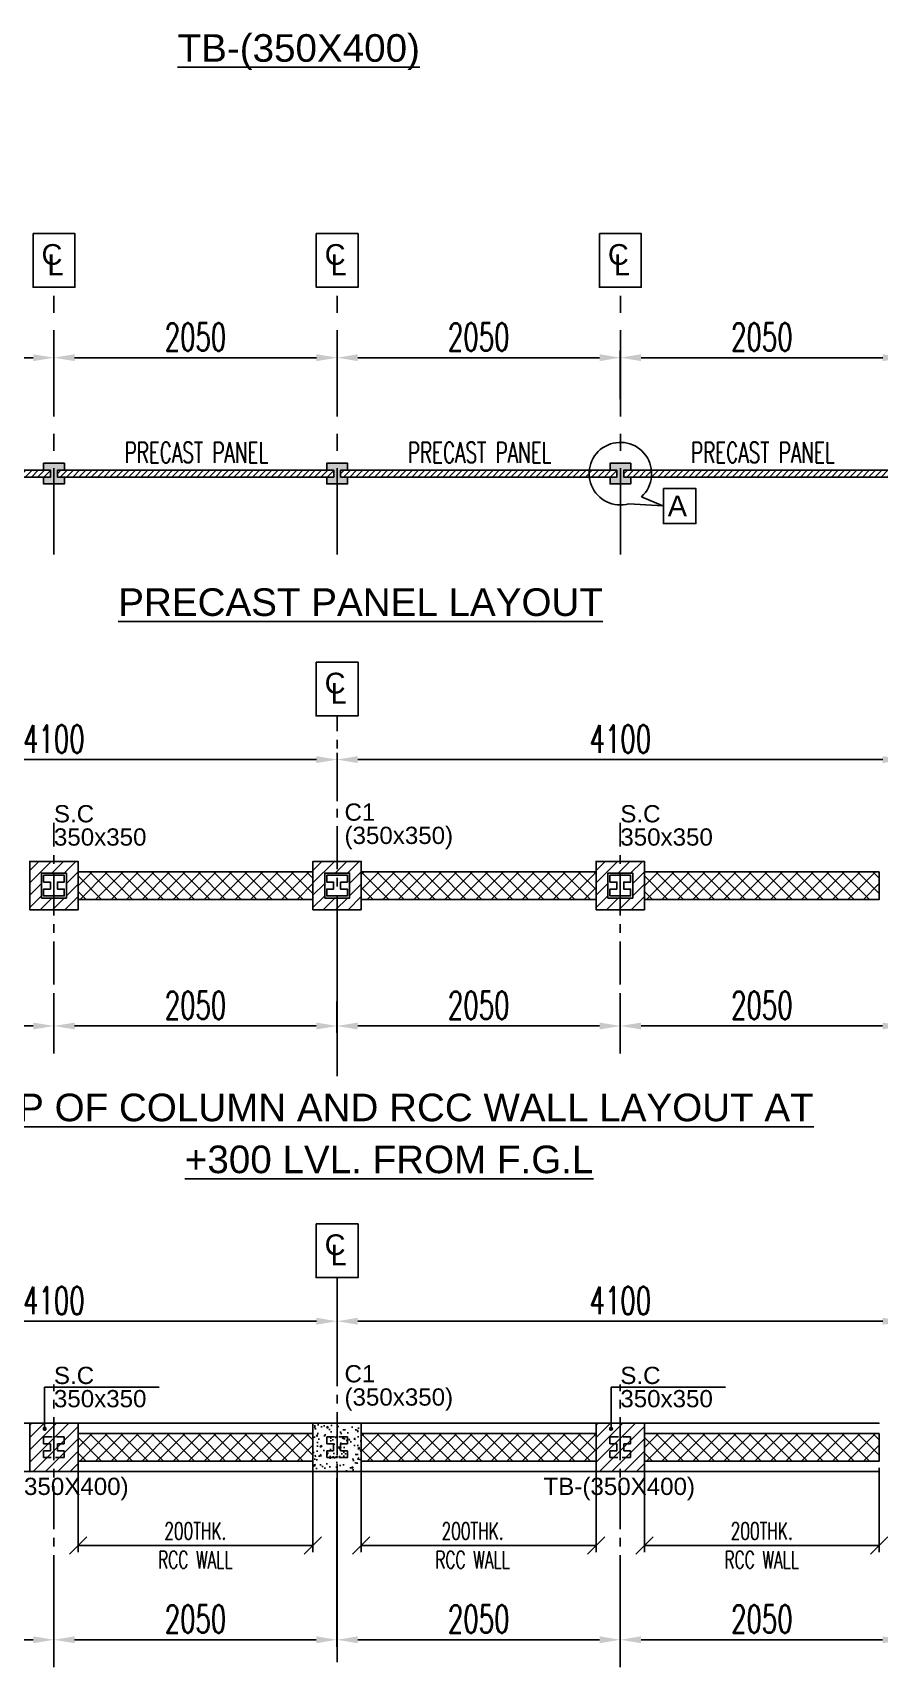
# Model space of a CAD drawing. Header units: millimetres. Extents: x 10240532 to 10287860, y -6299828 to -6258144.
# Drawn here: x 10259120 to 10265248, y -6288514 to -6276671 of the extents above; entities that cross this region are included whole.
import ezdxf
from ezdxf.enums import TextEntityAlignment as Align

# ---------------------------------------------------------------- set-up
doc = ezdxf.new("R2010")
doc.units = ezdxf.units.MM
doc.header["$LTSCALE"] = 5
doc.header["$PDMODE"] = 35
doc.header["$PDSIZE"] = 1250
doc.linetypes.add('CENTER', pattern=[2, 1.25, -0.25, 0.25, -0.25])
doc.linetypes.add('DASHED', pattern=[0.75, 0.5, -0.25])
for name, color, linetype in [('BEAM MKD.', 181, 'Continuous'), ('CENLINE', 8, 'CENTER'), ('CL. MKD.', 2, 'Continuous'), ('col', 1, 'Continuous'), ('COL. MKD.', 91, 'Continuous'), ('COL. SIZE', 43, 'Continuous'), ('DIM', 191, 'Continuous'), ('R.C.C.WALL', 6, 'Continuous'), ('REIN MKD.', 7, 'Continuous'), ('STIRRUP', 253, 'Continuous'), ('TEXT', 5, 'Continuous')]:
    doc.layers.add(name, color=color, linetype=linetype)
doc.layers.add('GRID DIM', color=4, linetype='Continuous', lineweight=20)
doc.layers.add('HATCH', color=253, linetype='Continuous', lineweight=15)
doc.styles.add('D50', font='romans.shx', dxfattribs={"width": 0.65, "height": 125})
doc.styles.add('GR DIM', font='romans.shx', dxfattribs={"width": 0.65, "height": 200})
doc.styles.add('R50', font='ROMANS.shx', dxfattribs={"width": 0.65, "height": 150})
doc.styles.add('RAJU', font='swissel.ttf', dxfattribs={"height": 200})
doc.dimstyles.new('D50', dxfattribs={"dimtxt": 125, "dimasz": 125, "dimexe": 50, "dimexo": 50, "dimgap": 50, "dimtad": 1, "dimdec": 0, "dimdsep": 46, "dimtxsty": 'D50', "dimcen": 0.09, "dimclrd": 2, "dimclre": 2, "dimclrt": 7, "dimadec": 0, "dimazin": 0, "dimtfac": 1, "dimtdec": 0, "dimtmove": 0, "dimatfit": 3, "dimldrblk": 'OBLIQUE', "dimfxl": 1, "dimtolj": 1, "dimtzin": 0, "dimarcsym": 0})

# ---------------------------------------------------------------- blocks, each defined once
blk = doc.blocks.new('*D8701')
at = {"layer": 'DEFPOINTS', "color": 0}
for p in [(10261323, -6286007), (10257223, -6286358), (10261323, -6286358)]:
    blk.add_point(p, dxfattribs=at)
at = {"layer": 'GRID DIM', "color": 2, "lineweight": -2}
blk.add_line((10257223, -6286308), (10257223, -6285957), dxfattribs=at)
at = {"layer": 'GRID DIM', "color": 2, "linetype": 'Continuous', "lineweight": -2}
for p, q in [((10257373, -6286007), (10261173, -6286007)), ((10261323, -6286308), (10261323, -6285957))]:
    blk.add_line(p, q, dxfattribs=at)
at = {"layer": 'GRID DIM', "color": 2}
for points in [[(10257373, -6285982), (10257373, -6286032), (10257223, -6286007)], [(10261173, -6286032), (10261173, -6285982), (10261323, -6286007)]]:
    blk.add_solid(points, dxfattribs=at)
at = {"layer": 'GRID DIM', "color": 7, "lineweight": -2, "insert": (10259273, -6285857), "char_height": 200, "attachment_point": 5, "style": 'GR DIM'}
blk.add_mtext('\\A1;4100', dxfattribs=at)
blk = doc.blocks.new('_Oblique')
at = {"color": 0, "linetype": 'ByBlock', "lineweight": -2}
blk.add_line((-0.5, -0.5), (0.5, 0.5), dxfattribs=at)
blk = doc.blocks.new('OBLIQUE')
blk = doc.blocks.new('*D8702')
at = {"layer": 'DEFPOINTS', "color": 0}
for p in [(10261323, -6286007), (10261323, -6286358), (10265423, -6286358)]:
    blk.add_point(p, dxfattribs=at)
at = {"layer": 'GRID DIM', "color": 2, "linetype": 'Continuous', "lineweight": -2}
for p, q in [((10261323, -6286308), (10261323, -6285957)), ((10265273, -6286007), (10261473, -6286007))]:
    blk.add_line(p, q, dxfattribs=at)
at = {"layer": 'GRID DIM', "color": 2, "lineweight": -2}
blk.add_line((10265423, -6286308), (10265423, -6285957), dxfattribs=at)
at = {"layer": 'GRID DIM', "color": 2}
for points in [[(10261473, -6285982), (10261473, -6286032), (10261323, -6286007)], [(10265273, -6286032), (10265273, -6285982), (10265423, -6286007)]]:
    blk.add_solid(points, dxfattribs=at)
at = {"layer": 'GRID DIM', "color": 7, "lineweight": -2, "insert": (10263373, -6285857), "char_height": 200, "attachment_point": 5, "style": 'GR DIM'}
blk.add_mtext('\\A1;4100', dxfattribs=at)
blk = doc.blocks.new('*D8715')
at = {"layer": 'DEFPOINTS', "color": 0}
for p in [(10261322, -6287095), (10259273, -6287845), (10259273, -6288315)]:
    blk.add_point(p, dxfattribs=at)
at = {"layer": 'GRID DIM', "color": 2, "lineweight": -2}
blk.add_line((10261322, -6287145), (10261322, -6288365), dxfattribs=at)
at = {"layer": 'GRID DIM', "color": 2, "linetype": 'Continuous', "lineweight": -2}
for p, q in [((10259273, -6287895), (10259273, -6288365)), ((10261172, -6288315), (10259423, -6288315))]:
    blk.add_line(p, q, dxfattribs=at)
at = {"layer": 'GRID DIM', "color": 2}
for points in [[(10259423, -6288290), (10259423, -6288340), (10259273, -6288315)], [(10261172, -6288340), (10261172, -6288290), (10261322, -6288315)]]:
    blk.add_solid(points, dxfattribs=at)
at = {"layer": 'GRID DIM', "color": 7, "lineweight": -2, "insert": (10260298, -6288165), "char_height": 200, "attachment_point": 5, "style": 'GR DIM'}
blk.add_mtext('\\A1;2050', dxfattribs=at)
blk = doc.blocks.new('*D8716')
at = {"layer": 'col', "color": 2, "linetype": 'Continuous', "lineweight": -2}
for p, q in [((10259448, -6287070), (10259448, -6287681)), ((10261147, -6287631), (10259448, -6287631))]:
    blk.add_line(p, q, dxfattribs=at)
at = {"layer": 'col', "color": 2, "lineweight": -2}
blk.add_line((10261147, -6287070), (10261147, -6287681), dxfattribs=at)
at = {"layer": 'DEFPOINTS', "color": 0}
for p in [(10259448, -6287020), (10261147, -6287020), (10259448, -6287631)]:
    blk.add_point(p, dxfattribs=at)
at = {"layer": 'col', "color": 2, "linetype": 'ByBlock', "lineweight": -2, "xscale": 125, "yscale": 125, "zscale": 125, "rotation": 180}
blk.add_blockref('_Oblique', (10259448, -6287631), dxfattribs=at)
at = {"layer": 'col', "color": 2, "linetype": 'ByBlock', "lineweight": -2, "xscale": 125, "yscale": 125, "zscale": 125}
blk.add_blockref('_Oblique', (10261147, -6287631), dxfattribs=at)
at = {"layer": 'col', "color": 7, "insert": (10260297, -6287631), "char_height": 125, "attachment_point": 5, "style": 'D50'}
blk.add_mtext('\\A1;200THK. \\PRCC WALL', dxfattribs=at)
blk = doc.blocks.new('*D8718')
at = {"layer": 'DEFPOINTS', "color": 0}
for p in [(10257223, -6286995), (10259273, -6287845), (10259273, -6288315)]:
    blk.add_point(p, dxfattribs=at)
at = {"layer": 'GRID DIM', "color": 2, "lineweight": -2}
blk.add_line((10257223, -6287045), (10257223, -6288365), dxfattribs=at)
at = {"layer": 'GRID DIM', "color": 2, "linetype": 'Continuous', "lineweight": -2}
for p, q in [((10259273, -6287895), (10259273, -6288365)), ((10257373, -6288315), (10259123, -6288315))]:
    blk.add_line(p, q, dxfattribs=at)
at = {"layer": 'GRID DIM', "color": 2}
for points in [[(10257373, -6288290), (10257373, -6288340), (10257223, -6288315)], [(10259123, -6288340), (10259123, -6288290), (10259273, -6288315)]]:
    blk.add_solid(points, dxfattribs=at)
at = {"layer": 'GRID DIM', "color": 7, "lineweight": -2, "insert": (10258248, -6288165), "char_height": 200, "attachment_point": 5, "style": 'GR DIM'}
blk.add_mtext('\\A1;2050', dxfattribs=at)
blk = doc.blocks.new('*D8719')
at = {"layer": 'DEFPOINTS', "color": 0}
for p in [(10265422, -6287095), (10263373, -6287845), (10263373, -6288315)]:
    blk.add_point(p, dxfattribs=at)
at = {"layer": 'GRID DIM', "color": 2, "lineweight": -2}
blk.add_line((10265422, -6287145), (10265422, -6288365), dxfattribs=at)
at = {"layer": 'GRID DIM', "color": 2, "linetype": 'Continuous', "lineweight": -2}
for p, q in [((10263373, -6287895), (10263373, -6288365)), ((10265272, -6288315), (10263523, -6288315))]:
    blk.add_line(p, q, dxfattribs=at)
at = {"layer": 'GRID DIM', "color": 2}
for points in [[(10263523, -6288290), (10263523, -6288340), (10263373, -6288315)], [(10265272, -6288340), (10265272, -6288290), (10265422, -6288315)]]:
    blk.add_solid(points, dxfattribs=at)
at = {"layer": 'GRID DIM', "color": 7, "lineweight": -2, "insert": (10264398, -6288165), "char_height": 200, "attachment_point": 5, "style": 'GR DIM'}
blk.add_mtext('\\A1;2050', dxfattribs=at)
blk = doc.blocks.new('*D8720')
at = {"layer": 'col', "color": 2, "linetype": 'Continuous', "lineweight": -2}
for p, q in [((10263548, -6287070), (10263548, -6287681)), ((10265247, -6287631), (10263548, -6287631))]:
    blk.add_line(p, q, dxfattribs=at)
at = {"layer": 'col', "color": 2, "lineweight": -2}
blk.add_line((10265247, -6287070), (10265247, -6287681), dxfattribs=at)
at = {"layer": 'DEFPOINTS', "color": 0}
for p in [(10263548, -6287020), (10265247, -6287020), (10263548, -6287631)]:
    blk.add_point(p, dxfattribs=at)
at = {"layer": 'col', "color": 2, "linetype": 'ByBlock', "lineweight": -2, "xscale": 125, "yscale": 125, "zscale": 125, "rotation": 180}
blk.add_blockref('_Oblique', (10263548, -6287631), dxfattribs=at)
at = {"layer": 'col', "color": 2, "linetype": 'ByBlock', "lineweight": -2, "xscale": 125, "yscale": 125, "zscale": 125}
blk.add_blockref('_Oblique', (10265247, -6287631), dxfattribs=at)
at = {"layer": 'col', "color": 7, "insert": (10264397, -6287631), "char_height": 125, "attachment_point": 5, "style": 'D50'}
blk.add_mtext('\\A1;200THK. \\PRCC WALL', dxfattribs=at)
blk = doc.blocks.new('*D8721')
at = {"layer": 'col', "color": 2, "lineweight": -2}
blk.add_line((10261498, -6287070), (10261498, -6287681), dxfattribs=at)
at = {"layer": 'col', "color": 2, "linetype": 'Continuous', "lineweight": -2}
for p, q in [((10263198, -6287070), (10263198, -6287681)), ((10261498, -6287631), (10263198, -6287631))]:
    blk.add_line(p, q, dxfattribs=at)
at = {"layer": 'DEFPOINTS', "color": 0}
for p in [(10261498, -6287020), (10263198, -6287020), (10263198, -6287631)]:
    blk.add_point(p, dxfattribs=at)
at = {"layer": 'col', "color": 2, "linetype": 'ByBlock', "lineweight": -2, "xscale": 125, "yscale": 125, "zscale": 125, "rotation": 180}
blk.add_blockref('_Oblique', (10261498, -6287631), dxfattribs=at)
at = {"layer": 'col', "color": 2, "linetype": 'ByBlock', "lineweight": -2, "xscale": 125, "yscale": 125, "zscale": 125}
blk.add_blockref('_Oblique', (10263198, -6287631), dxfattribs=at)
at = {"layer": 'col', "color": 7, "insert": (10262304, -6287631), "char_height": 125, "attachment_point": 5, "style": 'D50'}
blk.add_mtext('\\A1;200THK. \\PRCC WALL', dxfattribs=at)
blk = doc.blocks.new('*D8722')
at = {"layer": 'DEFPOINTS', "color": 0}
for p in [(10261323, -6286995), (10263373, -6287845), (10263373, -6288315)]:
    blk.add_point(p, dxfattribs=at)
at = {"layer": 'GRID DIM', "color": 2, "lineweight": -2}
blk.add_line((10261323, -6287045), (10261323, -6288365), dxfattribs=at)
at = {"layer": 'GRID DIM', "color": 2, "linetype": 'Continuous', "lineweight": -2}
for p, q in [((10263373, -6287895), (10263373, -6288365)), ((10261473, -6288315), (10263223, -6288315))]:
    blk.add_line(p, q, dxfattribs=at)
at = {"layer": 'GRID DIM', "color": 2}
for points in [[(10261473, -6288290), (10261473, -6288340), (10261323, -6288315)], [(10263223, -6288340), (10263223, -6288290), (10263373, -6288315)]]:
    blk.add_solid(points, dxfattribs=at)
at = {"layer": 'GRID DIM', "color": 7, "lineweight": -2, "insert": (10262348, -6288165), "char_height": 200, "attachment_point": 5, "style": 'GR DIM'}
blk.add_mtext('\\A1;2050', dxfattribs=at)
blk = doc.blocks.new('*D8733')
at = {"layer": 'DEFPOINTS', "color": 0}
for p in [(10261323, -6281938), (10257223, -6282289), (10261323, -6282289)]:
    blk.add_point(p, dxfattribs=at)
at = {"layer": 'GRID DIM', "color": 2, "lineweight": -2}
blk.add_line((10257223, -6282239), (10257223, -6281888), dxfattribs=at)
at = {"layer": 'GRID DIM', "color": 2, "linetype": 'Continuous', "lineweight": -2}
for p, q in [((10257373, -6281938), (10261173, -6281938)), ((10261323, -6282239), (10261323, -6281888))]:
    blk.add_line(p, q, dxfattribs=at)
at = {"layer": 'GRID DIM', "color": 2}
for points in [[(10257373, -6281913), (10257373, -6281963), (10257223, -6281938)], [(10261173, -6281963), (10261173, -6281913), (10261323, -6281938)]]:
    blk.add_solid(points, dxfattribs=at)
at = {"layer": 'GRID DIM', "color": 7, "lineweight": -2, "insert": (10259273, -6281788), "char_height": 200, "attachment_point": 5, "style": 'GR DIM'}
blk.add_mtext('\\A1;4100', dxfattribs=at)
blk = doc.blocks.new('*D8734')
at = {"layer": 'DEFPOINTS', "color": 0}
for p in [(10261323, -6281938), (10261323, -6282289), (10265423, -6282289)]:
    blk.add_point(p, dxfattribs=at)
at = {"layer": 'GRID DIM', "color": 2, "linetype": 'Continuous', "lineweight": -2}
for p, q in [((10261323, -6282239), (10261323, -6281888)), ((10265273, -6281938), (10261473, -6281938))]:
    blk.add_line(p, q, dxfattribs=at)
at = {"layer": 'GRID DIM', "color": 2, "lineweight": -2}
blk.add_line((10265423, -6282239), (10265423, -6281888), dxfattribs=at)
at = {"layer": 'GRID DIM', "color": 2}
for points in [[(10261473, -6281913), (10261473, -6281963), (10261323, -6281938)], [(10265273, -6281963), (10265273, -6281913), (10265423, -6281938)]]:
    blk.add_solid(points, dxfattribs=at)
at = {"layer": 'GRID DIM', "color": 7, "lineweight": -2, "insert": (10263373, -6281788), "char_height": 200, "attachment_point": 5, "style": 'GR DIM'}
blk.add_mtext('\\A1;4100', dxfattribs=at)
blk = doc.blocks.new('*D8743')
at = {"layer": 'DEFPOINTS', "color": 0}
for p in [(10259273, -6283641), (10261322, -6283641), (10259273, -6283868)]:
    blk.add_point(p, dxfattribs=at)
at = {"layer": 'GRID DIM', "color": 2, "linetype": 'Continuous', "lineweight": -2}
for p, q in [((10259273, -6283691), (10259273, -6283918)), ((10261172, -6283868), (10259423, -6283868))]:
    blk.add_line(p, q, dxfattribs=at)
at = {"layer": 'GRID DIM', "color": 2, "lineweight": -2}
blk.add_line((10261322, -6283691), (10261322, -6283918), dxfattribs=at)
at = {"layer": 'GRID DIM', "color": 2}
for points in [[(10259423, -6283843), (10259423, -6283893), (10259273, -6283868)], [(10261172, -6283893), (10261172, -6283843), (10261322, -6283868)]]:
    blk.add_solid(points, dxfattribs=at)
at = {"layer": 'GRID DIM', "color": 7, "lineweight": -2, "insert": (10260298, -6283718), "char_height": 200, "attachment_point": 5, "style": 'GR DIM'}
blk.add_mtext('\\A1;2050', dxfattribs=at)
blk = doc.blocks.new('*D8744')
at = {"layer": 'DEFPOINTS', "color": 0}
for p in [(10257223, -6282926), (10259273, -6283641), (10259273, -6283868)]:
    blk.add_point(p, dxfattribs=at)
at = {"layer": 'GRID DIM', "color": 2, "lineweight": -2}
blk.add_line((10257223, -6282976), (10257223, -6283918), dxfattribs=at)
at = {"layer": 'GRID DIM', "color": 2, "linetype": 'Continuous', "lineweight": -2}
for p, q in [((10259273, -6283691), (10259273, -6283918)), ((10257373, -6283868), (10259123, -6283868))]:
    blk.add_line(p, q, dxfattribs=at)
at = {"layer": 'GRID DIM', "color": 2}
for points in [[(10257373, -6283843), (10257373, -6283893), (10257223, -6283868)], [(10259123, -6283893), (10259123, -6283843), (10259273, -6283868)]]:
    blk.add_solid(points, dxfattribs=at)
at = {"layer": 'GRID DIM', "color": 7, "lineweight": -2, "insert": (10258248, -6283718), "char_height": 200, "attachment_point": 5, "style": 'GR DIM'}
blk.add_mtext('\\A1;2050', dxfattribs=at)
blk = doc.blocks.new('*D8745')
at = {"layer": 'DEFPOINTS', "color": 0}
for p in [(10263373, -6283641), (10265422, -6283641), (10263373, -6283868)]:
    blk.add_point(p, dxfattribs=at)
at = {"layer": 'GRID DIM', "color": 2, "linetype": 'Continuous', "lineweight": -2}
for p, q in [((10263373, -6283691), (10263373, -6283918)), ((10265272, -6283868), (10263523, -6283868))]:
    blk.add_line(p, q, dxfattribs=at)
at = {"layer": 'GRID DIM', "color": 2, "lineweight": -2}
blk.add_line((10265422, -6283691), (10265422, -6283918), dxfattribs=at)
at = {"layer": 'GRID DIM', "color": 2}
for points in [[(10263523, -6283843), (10263523, -6283893), (10263373, -6283868)], [(10265272, -6283893), (10265272, -6283843), (10265422, -6283868)]]:
    blk.add_solid(points, dxfattribs=at)
at = {"layer": 'GRID DIM', "color": 7, "lineweight": -2, "insert": (10264398, -6283718), "char_height": 200, "attachment_point": 5, "style": 'GR DIM'}
blk.add_mtext('\\A1;2050', dxfattribs=at)
blk = doc.blocks.new('*D8746')
at = {"layer": 'DEFPOINTS', "color": 0}
for p in [(10261323, -6282926), (10263373, -6283641), (10263373, -6283868)]:
    blk.add_point(p, dxfattribs=at)
at = {"layer": 'GRID DIM', "color": 2, "lineweight": -2}
blk.add_line((10261323, -6282976), (10261323, -6283918), dxfattribs=at)
at = {"layer": 'GRID DIM', "color": 2, "linetype": 'Continuous', "lineweight": -2}
for p, q in [((10263373, -6283691), (10263373, -6283918)), ((10261473, -6283868), (10263223, -6283868))]:
    blk.add_line(p, q, dxfattribs=at)
at = {"layer": 'GRID DIM', "color": 2}
for points in [[(10261473, -6283843), (10261473, -6283893), (10261323, -6283868)], [(10263223, -6283893), (10263223, -6283843), (10263373, -6283868)]]:
    blk.add_solid(points, dxfattribs=at)
at = {"layer": 'GRID DIM', "color": 7, "lineweight": -2, "insert": (10262348, -6283718), "char_height": 200, "attachment_point": 5, "style": 'GR DIM'}
blk.add_mtext('\\A1;2050', dxfattribs=at)
blk = doc.blocks.new('*D8780')
at = {"layer": 'DEFPOINTS', "color": 0}
for p in [(10259273, -6279026), (10257223, -6279377), (10259273, -6279377)]:
    blk.add_point(p, dxfattribs=at)
at = {"layer": 'GRID DIM', "color": 2, "lineweight": -2}
blk.add_line((10257223, -6279327), (10257223, -6278976), dxfattribs=at)
at = {"layer": 'GRID DIM', "color": 2, "linetype": 'Continuous', "lineweight": -2}
for p, q in [((10257373, -6279026), (10259123, -6279026)), ((10259273, -6279327), (10259273, -6278976))]:
    blk.add_line(p, q, dxfattribs=at)
at = {"layer": 'GRID DIM', "color": 2}
for points in [[(10257373, -6279001), (10257373, -6279051), (10257223, -6279026)], [(10259123, -6279051), (10259123, -6279001), (10259273, -6279026)]]:
    blk.add_solid(points, dxfattribs=at)
at = {"layer": 'GRID DIM', "color": 7, "lineweight": -2, "insert": (10258248, -6278876), "char_height": 200, "attachment_point": 5, "style": 'GR DIM'}
blk.add_mtext('\\A1;2050', dxfattribs=at)
blk = doc.blocks.new('*D8781')
at = {"layer": 'DEFPOINTS', "color": 0}
for p in [(10261323, -6279026), (10259273, -6279377), (10261323, -6279377)]:
    blk.add_point(p, dxfattribs=at)
at = {"layer": 'GRID DIM', "color": 2, "lineweight": -2}
blk.add_line((10259273, -6279327), (10259273, -6278976), dxfattribs=at)
at = {"layer": 'GRID DIM', "color": 2, "linetype": 'Continuous', "lineweight": -2}
for p, q in [((10259423, -6279026), (10261173, -6279026)), ((10261323, -6279327), (10261323, -6278976))]:
    blk.add_line(p, q, dxfattribs=at)
at = {"layer": 'GRID DIM', "color": 2}
for points in [[(10259423, -6279001), (10259423, -6279051), (10259273, -6279026)], [(10261173, -6279051), (10261173, -6279001), (10261323, -6279026)]]:
    blk.add_solid(points, dxfattribs=at)
at = {"layer": 'GRID DIM', "color": 7, "lineweight": -2, "insert": (10260298, -6278876), "char_height": 200, "attachment_point": 5, "style": 'GR DIM'}
blk.add_mtext('\\A1;2050', dxfattribs=at)
blk = doc.blocks.new('*D8782')
at = {"layer": 'DEFPOINTS', "color": 0}
for p in [(10263373, -6279026), (10261323, -6279377), (10263373, -6279377)]:
    blk.add_point(p, dxfattribs=at)
at = {"layer": 'GRID DIM', "color": 2, "lineweight": -2}
blk.add_line((10261323, -6279327), (10261323, -6278976), dxfattribs=at)
at = {"layer": 'GRID DIM', "color": 2, "linetype": 'Continuous', "lineweight": -2}
for p, q in [((10261473, -6279026), (10263223, -6279026)), ((10263373, -6279327), (10263373, -6278976))]:
    blk.add_line(p, q, dxfattribs=at)
at = {"layer": 'GRID DIM', "color": 2}
for points in [[(10261473, -6279001), (10261473, -6279051), (10261323, -6279026)], [(10263223, -6279051), (10263223, -6279001), (10263373, -6279026)]]:
    blk.add_solid(points, dxfattribs=at)
at = {"layer": 'GRID DIM', "color": 7, "lineweight": -2, "insert": (10262348, -6278876), "char_height": 200, "attachment_point": 5, "style": 'GR DIM'}
blk.add_mtext('\\A1;2050', dxfattribs=at)
blk = doc.blocks.new('*D8783')
at = {"layer": 'DEFPOINTS', "color": 0}
for p in [(10265423, -6279026), (10263373, -6279377), (10265423, -6279377)]:
    blk.add_point(p, dxfattribs=at)
at = {"layer": 'GRID DIM', "color": 2, "lineweight": -2}
blk.add_line((10263373, -6279327), (10263373, -6278976), dxfattribs=at)
at = {"layer": 'GRID DIM', "color": 2, "linetype": 'Continuous', "lineweight": -2}
for p, q in [((10263523, -6279026), (10265273, -6279026)), ((10265423, -6279327), (10265423, -6278976))]:
    blk.add_line(p, q, dxfattribs=at)
at = {"layer": 'GRID DIM', "color": 2}
for points in [[(10263523, -6279001), (10263523, -6279051), (10263373, -6279026)], [(10265273, -6279051), (10265273, -6279001), (10265423, -6279026)]]:
    blk.add_solid(points, dxfattribs=at)
at = {"layer": 'GRID DIM', "color": 7, "lineweight": -2, "insert": (10264398, -6278876), "char_height": 200, "attachment_point": 5, "style": 'GR DIM'}
blk.add_mtext('\\A1;2050', dxfattribs=at)

msp = doc.modelspace()

# ---------------------------------------------------------------- hatches: boundary and pattern name
at = {"layer": 'HATCH'}
for points in [[(10259348.5, -6279841.1), (10259348.5, -6279791.1), (10259198.5, -6279791.1), (10259198.5, -6279841.1), (10259248.5, -6279841.1), (10259248.5, -6279891.1), (10259198.5, -6279891.1), (10259198.5, -6279941.1), (10259348.5, -6279941.1), (10259348.5, -6279891.1), (10259298.5, -6279891.1), (10259298.5, -6279841.1)], [(10261398.5, -6279841.1), (10261398.5, -6279791.1), (10261248.5, -6279791.1), (10261248.5, -6279841.1), (10261298.5, -6279841.1), (10261298.5, -6279891.1), (10261248.5, -6279891.1), (10261248.5, -6279941.1), (10261398.5, -6279941.1), (10261398.5, -6279891.1), (10261348.5, -6279891.1), (10261348.5, -6279841.1)], [(10263448.5, -6279841.1), (10263448.5, -6279791.1), (10263298.5, -6279791.1), (10263298.5, -6279841.1), (10263348.5, -6279841.1), (10263348.5, -6279891.1), (10263298.5, -6279891.1), (10263298.5, -6279941.1), (10263448.5, -6279941.1), (10263448.5, -6279891.1), (10263398.5, -6279891.1), (10263398.5, -6279841.1)]]:
    msp.add_hatch(color=9, dxfattribs=at).paths.add_polyline_path(points)
at = {"layer": 'R.C.C.WALL'}
h = msp.add_hatch(dxfattribs=at)
h.set_pattern_fill('ANSI37', color=8, scale=25, angle=180)
h.set_pattern_definition([(45, (257667.475, -269468.59), (-56.12660076, 56.12660076), []), (135, (257667.475, -269468.59), (-56.12660076, -56.12660076), [])])
h.paths.add_polyline_path([(10261147.5, -6282950.7), (10259448, -6282950.7), (10259448, -6282750.7), (10261147.5, -6282750.7)])
h = msp.add_hatch(dxfattribs=at)
h.set_pattern_fill('ANSI37', color=8, scale=25)
h.set_pattern_definition([(45, (261766.975, -269468.59), (-56.12660076, 56.12660076), []), (135, (261766.975, -269468.59), (-56.12660076, -56.12660076), [])])
h.paths.add_polyline_path([(10261498, -6282950.7), (10263198, -6282950.7), (10263198, -6282750.7), (10261498, -6282750.7)])
h = msp.add_hatch(dxfattribs=at)
h.set_pattern_fill('ANSI37', color=8, scale=25, angle=180)
h.set_pattern_definition([(45, (261767.475, -269468.59), (-56.12660076, 56.12660076), []), (135, (261767.475, -269468.59), (-56.12660076, -56.12660076), [])])
h.paths.add_polyline_path([(10265247.5, -6282950.7), (10263548, -6282950.7), (10263548, -6282750.7), (10265247.5, -6282750.7)])
h = msp.add_hatch(dxfattribs=at)
h.set_pattern_fill('ANSI37', color=8, scale=25, angle=180)
h.set_pattern_definition([(45, (257667.475, -273537.75), (-56.12660076, 56.12660076), []), (135, (257667.475, -273537.75), (-56.12660076, -56.12660076), [])])
h.paths.add_polyline_path([(10261147.5, -6287019.9), (10259448, -6287019.9), (10259448, -6286819.9), (10261147.5, -6286819.9)])
h = msp.add_hatch(dxfattribs=at)
h.set_pattern_fill('ANSI37', color=8, scale=25)
h.set_pattern_definition([(45, (261766.975, -273537.75), (-56.12660076, 56.12660076), []), (135, (261766.975, -273537.75), (-56.12660076, -56.12660076), [])])
h.paths.add_polyline_path([(10261498, -6287019.9), (10263198, -6287019.9), (10263198, -6286819.9), (10261498, -6286819.9)])
h = msp.add_hatch(dxfattribs=at)
h.set_pattern_fill('ANSI37', color=8, scale=25, angle=180)
h.set_pattern_definition([(45, (261767.475, -273537.75), (-56.12660076, 56.12660076), []), (135, (261767.475, -273537.75), (-56.12660076, -56.12660076), [])])
h.paths.add_polyline_path([(10265247.5, -6287019.9), (10263548, -6287019.9), (10263548, -6286819.9), (10265247.5, -6286819.9)])
at = {"layer": 'STIRRUP'}
h = msp.add_hatch(dxfattribs=at)
h.set_pattern_fill('ANSI31', color=9, scale=10, angle=180)
h.set_pattern_definition([(45, (477580.95, -547444.14), (-22.4506403, 22.4506403), [])])
h.paths.add_polyline_path([(10259248.5, -6279891.1), (10259198.5, -6279891.1), (10257248.5, -6279891.1), (10257248.5, -6279841.1), (10259198.5, -6279841.1), (10259248.5, -6279841.1)])
h = msp.add_hatch(dxfattribs=at)
h.set_pattern_fill('ANSI31', color=9, scale=10, angle=180)
h.set_pattern_definition([(45, (479630.95, -547444.14), (-22.4506403, 22.4506403), [])])
h.paths.add_polyline_path([(10261298.5, -6279891.1), (10261248.5, -6279891.1), (10259298.5, -6279891.1), (10259298.5, -6279841.1), (10261248.5, -6279841.1), (10261298.5, -6279841.1)])
h = msp.add_hatch(dxfattribs=at)
h.set_pattern_fill('ANSI31', color=9, scale=10, angle=180)
h.set_pattern_definition([(45, (481680.95, -547444.14), (-22.4506403, 22.4506403), [])])
h.paths.add_polyline_path([(10263348.5, -6279891.1), (10263298.5, -6279891.1), (10261348.5, -6279891.1), (10261348.5, -6279841.1), (10263298.5, -6279841.1), (10263348.5, -6279841.1)])
h = msp.add_hatch(dxfattribs=at)
h.set_pattern_fill('ANSI31', color=9, scale=10, angle=180)
h.set_pattern_definition([(45, (483730.95, -547444.14), (-22.4506403, 22.4506403), [])])
h.paths.add_polyline_path([(10265398.5, -6279891.1), (10265348.5, -6279891.1), (10263398.5, -6279891.1), (10263398.5, -6279841.1), (10265348.5, -6279841.1), (10265398.5, -6279841.1)])
h = msp.add_hatch(dxfattribs=at)
h.set_pattern_fill('ANSI31', color=9, scale=20)
h.set_pattern_definition([(45, (253559.23, -313751.284), (-44.9012806, 44.9012806), [])])
h.paths.add_polyline_path([(10259448, -6282675.7), (10259098, -6282675.7), (10259098, -6283025.7), (10259448, -6283025.7)])
h.paths.add_polyline_path([(10259183, -6282940.7), (10259183, -6282760.7), (10259363, -6282760.7), (10259363, -6282940.7)], flags=16)
h = msp.add_hatch(dxfattribs=at)
h.set_pattern_fill('ANSI31', color=9, scale=20)
h.set_pattern_definition([(45, (255609.23, -313751.284), (-44.9012806, 44.9012806), [])])
h.paths.add_polyline_path([(10261498, -6282675.7), (10261148, -6282675.7), (10261148, -6283025.7), (10261498, -6283025.7)])
h.paths.add_polyline_path([(10261233, -6282940.7), (10261233, -6282760.7), (10261413, -6282760.7), (10261413, -6282940.7)], flags=16)
h = msp.add_hatch(dxfattribs=at)
h.set_pattern_fill('ANSI31', color=9, scale=20)
h.set_pattern_definition([(45, (257659.23, -313751.284), (-44.9012806, 44.9012806), [])])
h.paths.add_polyline_path([(10263548, -6282675.7), (10263198, -6282675.7), (10263198, -6283025.7), (10263548, -6283025.7)])
h.paths.add_polyline_path([(10263283, -6282940.7), (10263283, -6282760.7), (10263463, -6282760.7), (10263463, -6282940.7)], flags=16)
h = msp.add_hatch(dxfattribs=at)
h.set_pattern_fill('ANSI31', color=9, scale=20, angle=180)
h.set_pattern_definition([(45, (246609.7, -318163.68), (-44.9012806, 44.9012806), [])])
h.paths.add_polyline_path([(10259448, -6287094.9), (10259098, -6287094.9), (10259098, -6286744.9), (10259448, -6286744.9)])
h = msp.add_hatch(dxfattribs=at)
h.set_pattern_fill('AR-CONC', color=9, scale=0.75)
h.set_pattern_definition([(50, (278663.99, -278705.28), (136.6385017, -11.9543142), [14.2875, -157.1625]), (355, (278663.99, -278705.28), (-26.432566, 143.292634), [11.43, -125.7304381]), (100.4514447, (278675.37, -278706.28), (110.2059353, 131.338314), [12.1425066, -133.5676835]), (46.1842, (278663.99, -278667.18), (203.3092807, -31.531746), [21.43125, -235.74375]), (96.6355576, (278680.93, -278669.8), (178.0531005, 185.5695934), [18.2137674, -200.351706]), (351.1841512, (278663.99, -278667.18), (178.0531005, 185.5695934), [17.1449753, -188.594799]), (21, (278683.04, -278676.71), (113.7107935, -76.6988986), [14.2875, -157.1625]), (326, (278683.04, -278676.7), (46.3515213, 138.1409746), [11.43, -125.73]), (71.451445, (278692.51, -278683.1), (160.0623145, 61.4420767), [12.1425066, -133.5674532]), (37.5, (278663.987, -278705.28), (2.31645244, 63.41627915), [0, -124.206, 0, -127.635, 0, -126.20625]), (7.5, (278663.99, -278705.28), (50.1147469, 75.1354311), [0, -72.771, 0, -121.3485, 0, -48.10125]), (327.5, (278621.505, -278705.28), (101.69294638, -4.296558), [0, -47.625, 0, -148.59, 0, -197.1675]), (317.5, (278602.455, -278705.28), (111.09688604, 19.0698683), [0, -61.9125, 0, -98.679, 0, -140.0175])])
h.paths.add_polyline_path([(10261148, -6287094.9), (10261498, -6287094.9), (10261498, -6286744.9), (10261148, -6286744.9)])
h = msp.add_hatch(dxfattribs=at)
h.set_pattern_fill('ANSI31', color=9, scale=20, angle=180)
h.set_pattern_definition([(45, (250709.7, -318163.68), (-44.9012806, 44.9012806), [])])
h.paths.add_polyline_path([(10263548, -6287094.9), (10263198, -6287094.9), (10263198, -6286744.9), (10263548, -6286744.9)])

# ---------------------------------------------------------------- linework, layer by layer
at = {"layer": 'CENLINE', "lineweight": -2, "ltscale": 100}
for p, q in [((10259273.5, -6280452.1), (10259273.5, -6278516.1)), ((10261323.5, -6280452.1), (10261323.5, -6278516.1)), ((10263373.5, -6280452.1), (10263373.5, -6278516.1))]:
    msp.add_line(p, q, dxfattribs=at)
at = {"layer": 'CENLINE', "lineweight": -2, "ltscale": 50}
for p, q in [((10261323, -6284232.2), (10261323, -6281621.4)), ((10259273, -6284067.6), (10259273, -6282396.4)), ((10263373, -6284067.6), (10263373, -6282396.4)), ((10261323, -6288477.6), (10261323, -6285690.5)), ((10259273, -6288514.4), (10259273, -6286465.6)), ((10263373, -6288514.4), (10263373, -6286465.6))]:
    msp.add_line(p, q, dxfattribs=at)
at = {"layer": 'CL. MKD.'}
for points in [[(10259121.7, -6278127.1), (10259425.2, -6278127.1), (10259425.2, -6278516.1), (10259121.7, -6278516.1)], [(10261171.7, -6278127.1), (10261475.2, -6278127.1), (10261475.2, -6278516.1), (10261171.7, -6278516.1)], [(10263221.7, -6278127.1), (10263525.2, -6278127.1), (10263525.2, -6278516.1), (10263221.7, -6278516.1)], [(10261171.2, -6281232.4), (10261474.7, -6281232.4), (10261474.7, -6281621.4), (10261171.2, -6281621.4)], [(10261171.2, -6285301.5), (10261474.7, -6285301.5), (10261474.7, -6285690.5), (10261171.2, -6285690.5)]]:
    msp.add_lwpolyline(points, close=True, dxfattribs=at)
at = {"layer": 'col'}
for p, q in [((10259448, -6283025.7), (10259098, -6283025.7)), ((10263548, -6283025.7), (10263198, -6283025.7))]:
    msp.add_line(p, q, dxfattribs=at)
at = {"layer": 'col', "color": 6}
for points in [[(10259348.5, -6279841.1), (10259348.5, -6279791.1), (10259198.5, -6279791.1), (10259198.5, -6279841.1), (10259248.5, -6279841.1), (10259248.5, -6279891.1), (10259198.5, -6279891.1), (10259198.5, -6279941.1), (10259348.5, -6279941.1), (10259348.5, -6279891.1), (10259298.5, -6279891.1), (10259298.5, -6279841.1), (10259348.5, -6279841.1)], [(10261398.5, -6279841.1), (10261398.5, -6279791.1), (10261248.5, -6279791.1), (10261248.5, -6279841.1), (10261298.5, -6279841.1), (10261298.5, -6279891.1), (10261248.5, -6279891.1), (10261248.5, -6279941.1), (10261398.5, -6279941.1), (10261398.5, -6279891.1), (10261348.5, -6279891.1), (10261348.5, -6279841.1), (10261398.5, -6279841.1)], [(10263448.5, -6279841.1), (10263448.5, -6279791.1), (10263298.5, -6279791.1), (10263298.5, -6279841.1), (10263348.5, -6279841.1), (10263348.5, -6279891.1), (10263298.5, -6279891.1), (10263298.5, -6279941.1), (10263448.5, -6279941.1), (10263448.5, -6279891.1), (10263398.5, -6279891.1), (10263398.5, -6279841.1), (10263448.5, -6279841.1)]]:
    msp.add_lwpolyline(points, dxfattribs=at)
at = {"layer": 'col', "color": 3}
msp.add_lwpolyline([(10263685.4, -6279973.8), (10263920.4, -6279973.8), (10263920.4, -6280227.8), (10263685.4, -6280227.8)], close=True, dxfattribs=at)
at = {"layer": 'col', "elevation": 0}
for points in [[(10259448, -6283025.7), (10259098, -6283025.7), (10259098, -6282675.7), (10259448, -6282675.7)], [(10261498, -6283025.7), (10261148, -6283025.7), (10261148, -6282675.7), (10261498, -6282675.7)], [(10263548, -6283025.7), (10263198, -6283025.7), (10263198, -6282675.7), (10263548, -6282675.7)], [(10259183, -6282940.7), (10259363, -6282940.7), (10259363, -6282760.7), (10259183, -6282760.7)], [(10263283, -6282940.7), (10263463, -6282940.7), (10263463, -6282760.7), (10263283, -6282760.7)], [(10259448, -6287094.9), (10259098, -6287094.9), (10259098, -6286744.9), (10259448, -6286744.9)], [(10263548, -6287094.9), (10263198, -6287094.9), (10263198, -6286744.9), (10263548, -6286744.9)]]:
    msp.add_lwpolyline(points, close=True, dxfattribs=at)
at = {"layer": 'col', "color": 4, "linetype": 'Continuous', "ltscale": 25, "elevation": 0}
for points in [[(10259198, -6282825.7), (10259198, -6282775.7), (10259348, -6282775.7), (10259348, -6282825.7), (10259298, -6282825.7), (10259298, -6282875.7), (10259348, -6282875.7), (10259348, -6282925.7), (10259198, -6282925.7), (10259198, -6282875.7), (10259248, -6282875.7), (10259248, -6282825.7), (10259198, -6282825.7)], [(10263298, -6282825.7), (10263298, -6282775.7), (10263448, -6282775.7), (10263448, -6282825.7), (10263398, -6282825.7), (10263398, -6282875.7), (10263448, -6282875.7), (10263448, -6282925.7), (10263298, -6282925.7), (10263298, -6282875.7), (10263348, -6282875.7), (10263348, -6282825.7), (10263298, -6282825.7)]]:
    msp.add_lwpolyline(points, dxfattribs=at)
at = {"layer": 'col'}
for points in [[(10261233, -6282940.7), (10261413, -6282940.7), (10261413, -6282760.7), (10261233, -6282760.7)], [(10261148, -6287094.9), (10261498, -6287094.9), (10261498, -6286744.9), (10261148, -6286744.9)]]:
    msp.add_lwpolyline(points, close=True, dxfattribs=at)
at = {"layer": 'col', "color": 4, "linetype": 'Continuous', "ltscale": 25}
msp.add_lwpolyline([(10261398, -6282825.7), (10261398, -6282775.7), (10261248, -6282775.7), (10261248, -6282825.7), (10261298, -6282825.7), (10261298, -6282875.7), (10261248, -6282875.7), (10261248, -6282925.7), (10261398, -6282925.7), (10261398, -6282875.7), (10261348, -6282875.7), (10261348, -6282825.7), (10261398, -6282825.7)], dxfattribs=at)
at = {"layer": 'col', "color": 4, "linetype": 'DASHED', "ltscale": 25, "elevation": 0}
for points in [[(10259198, -6286894.9), (10259198, -6286844.9), (10259348, -6286844.9), (10259348, -6286894.9), (10259298, -6286894.9), (10259298, -6286944.9), (10259348, -6286944.9), (10259348, -6286994.9), (10259198, -6286994.9), (10259198, -6286944.9), (10259248, -6286944.9), (10259248, -6286894.9), (10259198, -6286894.9)], [(10263298, -6286894.9), (10263298, -6286844.9), (10263448, -6286844.9), (10263448, -6286894.9), (10263398, -6286894.9), (10263398, -6286944.9), (10263448, -6286944.9), (10263448, -6286994.9), (10263298, -6286994.9), (10263298, -6286944.9), (10263348, -6286944.9), (10263348, -6286894.9), (10263298, -6286894.9)]]:
    msp.add_lwpolyline(points, dxfattribs=at)
at = {"layer": 'col', "color": 4, "linetype": 'DASHED', "ltscale": 25}
msp.add_lwpolyline([(10261398, -6286894.9), (10261398, -6286844.9), (10261248, -6286844.9), (10261248, -6286894.9), (10261298, -6286894.9), (10261298, -6286944.9), (10261248, -6286944.9), (10261248, -6286994.9), (10261398, -6286994.9), (10261398, -6286944.9), (10261348, -6286944.9), (10261348, -6286894.9), (10261398, -6286894.9)], dxfattribs=at)
at = {"layer": 'GRID DIM', "color": 2, "lineweight": -2}
for p, q in [((10263681.6, -6280099.1), (10263435.5, -6280084)), ((10263526.3, -6280033.3), (10263681.6, -6280099.1))]:
    msp.add_line(p, q, dxfattribs=at)
msp.add_arc((10263373.5, -6279866.1), 226.5, 312.42935, 285.90183, dxfattribs=at)
at = {"layer": 'R.C.C.WALL', "color": 6, "elevation": 0}
for points in [[(10261147.5, -6282750.7), (10261147.5, -6282950.7), (10259448, -6282950.7), (10259448, -6282750.7)], [(10261498, -6282750.7), (10261498, -6282950.7), (10263198, -6282950.7), (10263198, -6282750.7)], [(10265247.5, -6282750.7), (10265247.5, -6282950.7), (10263548, -6282950.7), (10263548, -6282750.7)], [(10261147.5, -6286819.9), (10261147.5, -6287019.9), (10259448, -6287019.9), (10259448, -6286819.9)], [(10261498, -6286819.9), (10261498, -6287019.9), (10263198, -6287019.9), (10263198, -6286819.9)], [(10265247.5, -6286819.9), (10265247.5, -6287019.9), (10263548, -6287019.9), (10263548, -6286819.9)]]:
    msp.add_lwpolyline(points, close=True, dxfattribs=at)
at = {"layer": 'REIN MKD.', "color": 3, "elevation": 0}
for points in [[(10257398, -6286744.9), (10261147.5, -6286744.9), (10261147.5, -6286744.9)], [(10261498, -6286744.9), (10265247.5, -6286744.9), (10265247.5, -6286744.9)], [(10261147.5, -6287094.9), (10257398, -6287094.9)], [(10265247.5, -6287094.9), (10261498, -6287094.9)]]:
    msp.add_lwpolyline(points, dxfattribs=at)
at = {"layer": 'STIRRUP', "color": 30}
for points in [[(10259248.5, -6279841.1), (10257248.5, -6279841.1), (10257248.5, -6279891.1), (10259248.5, -6279891.1)], [(10261298.5, -6279841.1), (10259298.5, -6279841.1), (10259298.5, -6279891.1), (10261298.5, -6279891.1)], [(10263348.5, -6279841.1), (10261348.5, -6279841.1), (10261348.5, -6279891.1), (10263348.5, -6279891.1)], [(10265398.5, -6279841.1), (10263398.5, -6279841.1), (10263398.5, -6279891.1), (10265398.5, -6279891.1)]]:
    msp.add_lwpolyline(points, close=True, dxfattribs=at)

# ---------------------------------------------------------------- texts
at = {"layer": 'BEAM MKD.', "color": 7, "style": 'RAJU'}
msp.add_text('%%UTB-(350X400)', height=200, dxfattribs=at).set_placement((10261045.4, -6276882.1), align=Align.CENTER)
at = {"layer": 'BEAM MKD.', "lineweight": -2, "style": 'R50', "width": 0.65}
for p in [(10260304.6, -6279788.1), (10262354.6, -6279788.1), (10264404.6, -6279788.1)]:
    msp.add_text('PRECAST PANEL', height=150, dxfattribs=at).set_placement(p, align=Align.CENTER)
at = {"layer": 'BEAM MKD.', "color": 7, "lineweight": -2, "style": 'RAJU'}
for p in [(10259265.6, -6287265.9), (10263365.6, -6287265.9)]:
    msp.add_text('TB-(350X400)', height=125, dxfattribs=at).set_placement(p, align=Align.CENTER)
at = {"layer": 'CL. MKD.', "color": 7, "style": 'RAJU'}
for s, p in [('C', (10259183.3, -6278353.2)), ('C', (10261233.3, -6278353.2)), ('C', (10263283.3, -6278353.2)), ('L', (10259226.3, -6278428.2)), ('L', (10261276.3, -6278428.2)), ('L', (10263326.3, -6278428.2)), ('A', (10263716.4, -6280175.3)), ('C', (10261232.8, -6281458.4)), ('L', (10261275.8, -6281533.4)), ('C', (10261232.8, -6285527.6)), ('L', (10261275.8, -6285602.6))]:
    msp.add_text(s, height=150, dxfattribs=at).set_placement(p)
at = {"layer": 'COL. MKD.', "style": 'RAJU'}
for s, p in [('S.C', (10259273.1, -6282392.7)), ('C1', (10261376.6, -6282380.8)), ('S.C', (10263373.1, -6282392.7)), ('S.C', (10259273.1, -6286461.9)), ('C1', (10261376.6, -6286450)), ('S.C', (10263373.1, -6286461.9))]:
    msp.add_text(s, height=125, dxfattribs=at).set_placement(p)
at = {"layer": 'COL. SIZE', "style": 'RAJU'}
for s, p in [('350x350', (10259273.1, -6282561.2)), ('(350x350)', (10261376.6, -6282549.3)), ('350x350', (10263373.1, -6282561.2)), ('(350x350)', (10261376.6, -6286618.5)), ('350x350', (10259273.1, -6286630.4)), ('350x350', (10263373.1, -6286630.4))]:
    msp.add_text(s, height=125, dxfattribs=at).set_placement(p)
at = {"layer": 'TEXT', "color": 1, "style": 'RAJU'}
for s, p in [('%%UPRECAST PANEL LAYOUT', (10261493, -6280897.1)), ('%%UTOP OF COLUMN AND RCC WALL LAYOUT AT', (10261699.7, -6284558.1)), ('%%U+300 LVL. FROM F.G.L', (10261699.7, -6284934.3))]:
    msp.add_text(s, height=200, dxfattribs=at).set_placement(p, align=Align.CENTER)

# ---------------------------------------------------------------- dimensions: what is measured, and where the dimension line sits
at = {"layer": 'col', "color": 3}
for base, p1, p2, picture, middle in [((10259448, -6287630.9), (10261147.5, -6287019.9), (10259448, -6287019.9), '*D8716', (10260297.5, -6287630.9)), ((10263548, -6287630.9), (10265247.5, -6287019.9), (10263548, -6287019.9), '*D8720', (10264397.5, -6287630.9))]:
    dim = msp.add_linear_dim(base=base, p1=p1, p2=p2, angle=180, text='200THK. \\XRCC WALL', dimstyle='D50', override={"dimtxsty": 'D50', "dimldrblk": 'OBLIQUE'}, dxfattribs=at)
    dim.commit()
    dim.dimension.update_dxf_attribs({"geometry": picture, "text_midpoint": middle, "dimtype": 160})
dim = msp.add_linear_dim(base=(10263198, -6287630.9), p1=(10261498, -6287019.9), p2=(10263198, -6287019.9), text='200THK. \\XRCC WALL', dimstyle='D50', override={"dimtxsty": 'D50', "dimldrblk": 'OBLIQUE'}, dxfattribs=at)
dim.commit()
dim.dimension.update_dxf_attribs({"geometry": '*D8721', "text_midpoint": (10262304.2, -6287630.9), "dimtype": 160})
at = {"layer": 'GRID DIM', "lineweight": -2}
for base, p1, p2, picture, middle in [((10259273.5, -6279025.6), (10257223.5, -6279376.6), (10259273.5, -6279376.6), '*D8780', (10258248.5, -6278875.6)), ((10261323.5, -6279025.6), (10259273.5, -6279376.6), (10261323.5, -6279376.6), '*D8781', (10260298.5, -6278875.6)), ((10263373.5, -6279025.6), (10261323.5, -6279376.6), (10263373.5, -6279376.6), '*D8782', (10262348.5, -6278875.6)), ((10265423.5, -6279025.6), (10263373.5, -6279376.6), (10265423.5, -6279376.6), '*D8783', (10264398.5, -6278875.6)), ((10261323, -6281937.9), (10257223, -6282288.9), (10261323, -6282288.9), '*D8733', (10259273, -6281787.9)), ((10261323, -6286007), (10257223, -6286358), (10261323, -6286358), '*D8701', (10259273, -6285857))]:
    dim = msp.add_linear_dim(base=base, p1=p1, p2=p2, dimstyle='D50', override={"dimasz": 150, "dimtxsty": 'GR DIM', "dimsah": 1, "dimtmove": 1}, dxfattribs=at)
    dim.commit()
    dim.dimension.update_dxf_attribs({"geometry": picture, "text_midpoint": middle})
for base, p1, p2, override, picture, middle in [((10261323, -6281937.9), (10265423, -6282288.9), (10261323, -6282288.9), {"dimasz": 150, "dimtxsty": 'GR DIM', "dimsah": 1, "dimtmove": 1}, '*D8734', (10263373, -6281787.9)), ((10259273, -6283868.3), (10257223, -6282925.7), (10259273, -6283641.4), {"dimasz": 150, "dimtxsty": 'GR DIM', "dimsah": 1, "dimtmove": 1, "dimldrblk": 'OBLIQUE'}, '*D8744', (10258248, -6283718.3)), ((10263373, -6283868.3), (10261323, -6282925.7), (10263373, -6283641.4), {"dimasz": 150, "dimtxsty": 'GR DIM', "dimsah": 1, "dimtmove": 1, "dimldrblk": 'OBLIQUE'}, '*D8746', (10262348, -6283718.3)), ((10259272.9510963, -6283868.3328477), (10261322.4510963, -6283641.3634391), (10259272.9510963, -6283641.3634391), {"dimasz": 150, "dimtxsty": 'GR DIM', "dimsah": 1, "dimtmove": 1, "dimldrblk": 'OBLIQUE'}, '*D8743', (10260297.7010963, -6283718.3328477)), ((10263372.9510963, -6283868.3328477), (10265422.4510963, -6283641.3634391), (10263372.9510963, -6283641.3634391), {"dimasz": 150, "dimtxsty": 'GR DIM', "dimsah": 1, "dimtmove": 1, "dimldrblk": 'OBLIQUE'}, '*D8745', (10264397.7010963, -6283718.3328477)), ((10261323, -6286007), (10265423, -6286358), (10261323, -6286358), {"dimasz": 150, "dimtxsty": 'GR DIM', "dimsah": 1, "dimtmove": 1}, '*D8702', (10263373, -6285857)), ((10259273, -6288315.1), (10257223, -6286994.9), (10259273, -6287844.9), {"dimasz": 150, "dimtxsty": 'GR DIM', "dimsah": 1, "dimtmove": 1, "dimldrblk": 'OBLIQUE'}, '*D8718', (10258248, -6288165.1)), ((10263373, -6288315.1), (10261323, -6286994.9), (10263373, -6287844.9), {"dimasz": 150, "dimtxsty": 'GR DIM', "dimsah": 1, "dimtmove": 1, "dimldrblk": 'OBLIQUE'}, '*D8722', (10262348, -6288165.1)), ((10259272.9510963, -6288315.1000661), (10261322.4510963, -6287094.8691988), (10259272.9510963, -6287844.8691988), {"dimasz": 150, "dimtxsty": 'GR DIM', "dimsah": 1, "dimtmove": 1, "dimldrblk": 'OBLIQUE'}, '*D8715', (10260297.7010963, -6288165.1000661)), ((10263372.9510963, -6288315.1000661), (10265422.4510963, -6287094.8691988), (10263372.9510963, -6287844.8691988), {"dimasz": 150, "dimtxsty": 'GR DIM', "dimsah": 1, "dimtmove": 1, "dimldrblk": 'OBLIQUE'}, '*D8719', (10264397.7010963, -6288165.1000661))]:
    dim = msp.add_linear_dim(base=base, p1=p1, p2=p2, angle=180, dimstyle='D50', override=override, dxfattribs=at)
    dim.commit()
    dim.dimension.update_dxf_attribs({"geometry": picture, "text_midpoint": middle})

# ---------------------------------------------------------------- leaders
at = {"layer": 'DIM'}
for points in [[(10259206.1, -6286786.5), (10259206.1, -6286485.7), (10260035.7, -6286485.7)], [(10263306.1, -6286786.5), (10263306.1, -6286485.7), (10264135.7, -6286485.7)]]:
    msp.add_leader(points, dimstyle='D50', override={"dimscale": 1, "dimtxt": 125, "dimasz": 125, "dimgap": 50, "dimtad": 0, "dimtxsty": 'D50', "dimclrd": 2, "dimldrblk": 'DotSmall', "dimlwd": -2}, dxfattribs=at)

doc.saveas('drawing.dxf')
